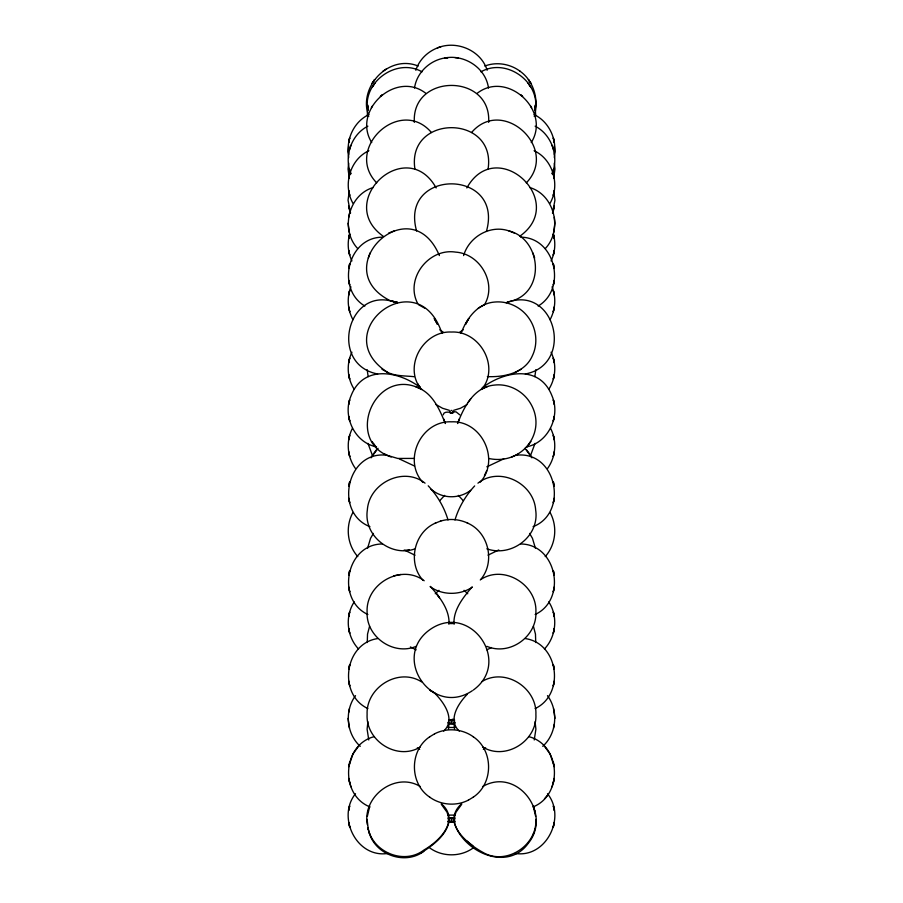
<?xml version="1.0" encoding="UTF-8"?>
<svg xmlns="http://www.w3.org/2000/svg" width="903" height="903" viewBox="0 0 903 903"><rect width="100%" height="100%" fill="white"/><g stroke="black" fill="none" stroke-linecap="round" stroke-linejoin="round"><path stroke-width="1.35" d="M535.761 115.765L534.903 105.324M453.927 722.705L454.57 729.229M454.232 722.502L454.232 723.901C454.875 723.066 452.877 724.262 454.232 722.885M535.897 819.382C537.195 845.716 505.736 866.101 482.71 852.251C466.445 843.425 441.274 821.922 461.67 803.693M448.768 623.849L448.768 622.506L448.881 623.691M449.073 622.923C449.118 608.69 439.287 596.646 430.392 586.397M535.739 642.53L535.468 634.109L533.436 626.298M488.647 122.356C491.661 73.12 411.339 73.12 414.353 122.356M535.818 369.745L534.847 376.641M367.103 104.951C367.047 78.572 398.629 58.356 422.073 71.834M454.119 623.691L454.232 622.506L454.232 623.849M368.097 105.324L367.239 115.765M348.682 145.801L348.061 151.681L348.682 157.562M348.682 163.127L348.061 169.03L349.201 177.507M349.201 191.718L348.061 200.195L350.511 213.198L348.682 206.098L349.687 210.749M554.318 154.413C556.959 138.712 548.697 121.431 534.102 114.602M554.318 157.562L554.939 151.681L554.318 145.801M357.78 248.652C340.138 230.096 348.231 194.98 373.199 187.542M360.263 746.341C346.267 733.733 344.348 710.706 355.511 695.637M542.737 746.341C556.733 733.733 558.652 710.706 547.489 695.637M420.29 786.524C395.367 771.365 362.013 796.514 367.34 824.653M534.937 110.335L535.727 105.719M448.396 821.753L448.396 818.152M453.927 818.829L455.925 812.26L461.67 804.336M454.39 820.579L454.04 821.38M453.927 821.425C461.817 851.213 507.08 872.783 528.244 843.346C552.568 813.784 516.979 766.455 482.541 786.603M367.34 816.402L369.564 807.056M449.073 821.425C446.048 836.122 432.187 845.851 420.29 853.38M488.038 169.324C496.876 113.801 406.124 113.801 414.962 169.324M367.916 721.711L367.103 729.15L368.763 739.986M448.43 729.229L449.073 722.705M453.78 820.613L453.362 821.256M535.039 443.384L530.738 454.977M545.22 248.652C562.862 230.096 554.769 194.98 529.801 187.542M367.871 126.183C351.098 134.649 343.817 156.693 350.917 173.839L349.461 169.358M348.682 217.341L349.461 213.401M348.682 712.501L349.461 708.562M553.539 169.358L552.083 173.839C559.183 156.693 551.902 134.649 535.129 126.183M553.539 232.985L554.939 223.188L554.318 217.352M553.539 728.145L554.318 724.206M553.799 177.507L554.939 169.03L554.318 163.127M367.532 548.403L370.546 538.323L373.436 533.391M553.799 177.372L554.318 174.945L553.81 177.27M414.511 88.099C416.734 71.664 431.657 58.65 448.023 57.623L444.581 57.995M348.682 194.303L349.19 191.978M349.687 233.979L348.682 238.629L349.687 233.979C347.136 242.862 347.915 252.626 351.933 260.944M374.282 736.622C342.293 744.738 339.393 794.753 369.937 806.921M533.063 806.921C563.528 794.742 560.808 744.727 528.718 736.622M439.389 255.583C410.493 186.91 325.475 268.36 390.525 300.868M349.687 762.008L348.682 766.658L352.949 753.96L358.536 746.262M553.313 783.093L554.318 778.454L552.083 786.784M367.566 107.626L367.758 106.791M452.053 410.481L450.947 410.481M480.294 482.146C500.454 459.672 481.671 420.335 451.5 421.825C421.249 420.358 402.309 459.977 422.92 482.45M448.656 821.233L448.825 820.635L448.396 821.617M425.065 483.173C403.539 466.027 369.079 483.15 367.34 510.003C363.378 535.423 390.265 557.241 414.488 549.035M448.464 722.445C448.87 719.002 448.475 719.194 451.782 720.255C453.588 723.8 448.52 724.341 448.633 722.626M534.237 739.986L535.897 729.15L535.084 721.711M454.04 818.536C449.265 814.766 451.545 826.505 454.401 820.466M369.146 807.372L369.564 805.973M533.436 833.932L533.854 832.532M368.018 811.21L368.3 810.273M534.7 829.631L534.982 828.694M534.249 116.431C539.102 100.391 534.068 81.044 520.015 71.213M350.917 145.293L349.461 149.774M454.977 519.993C458.724 507.305 465.666 495.566 474.673 485.927M350.917 286.815C346.707 297.403 347.508 309.695 352.949 319.696M552.489 213.198L554.939 200.195L553.799 191.718M369.564 626.298L367.532 634.109L367.261 642.53M454.175 623.352L454.423 622.777L453.927 623.725M368.345 258.01L370.061 252.975M415.854 70.265C419.432 58.785 429.433 49.925 440.924 46.775M457.855 422.988C464.086 406.384 474.572 386.766 494.528 385.073C507.734 383.504 521.2 389.994 528.819 400.785C549.126 429.738 523.198 465.959 488.794 458.476M486.424 231.326C504.348 168.274 398.968 167.902 416.599 231.01M457.561 423.541L459.446 418.732M454.367 722.626C453.893 722.908 454.412 724.737 451.41 723.642M454.604 818.152L454.604 821.617M453.893 821.233L454.322 820.703M450.066 411.858L450.078 412.829L451.5 413.292L454.457 411.745L456.196 411.949L459.808 414.872M461.049 333.365C466.659 318.443 477.563 303.239 494.855 302.031C508.084 300.812 521.471 307.336 528.944 318.274C536.551 329.042 538.109 343.84 532.364 355.782C524.835 373.041 504.438 377.352 487.394 376.596M352.441 428.338C345.838 440.969 347.158 457.065 355.511 468.589M352.949 512.475C345.262 526.336 347.136 544.769 357.78 556.587M550.051 203.288C560.323 185.318 553.212 159.526 534.102 150.711M351.933 352.215C346.255 363.898 347.181 378.425 354.224 389.328M551.067 260.944C555.085 252.626 555.876 242.851 553.313 233.979L554.318 238.629L553.313 233.979M550.051 319.696C555.492 309.695 556.293 297.403 552.083 286.815M484.459 475.463L486.683 470.802M463.611 255.583C469.323 235.897 492.304 223.334 511.47 231.924M531.269 142.55C551.338 110.527 507.034 69.791 477.077 93.393M371.065 457.832L378.041 448.306M448.204 723.077L448.396 722.637M466.84 187.937C496.673 134.4 568.856 201.504 519.733 236.27M450.1 412.694L449.807 411.971M453.611 412.028L453.069 412.727L452.934 411.824L452.9 412.694M425.923 93.393C395.965 69.791 351.662 110.527 371.731 142.55M371.381 107.852L372.397 106.001M482.834 388.008C499.438 365.196 479.166 330.622 451.5 332.033C423.846 330.622 403.562 365.184 420.166 388.008M484.493 304.74C497.226 283.226 480.136 253.698 455.631 252.118C428.643 247.851 404.702 278.779 417.694 303.521M451.782 821.199L450.405 822.227L448.768 820.929M454.232 820.929L452.595 822.204L451.218 821.143M354.224 601.895C344.833 616.207 346.741 636.559 358.536 648.964M548.776 389.328C555.819 378.425 556.745 363.898 551.067 352.215M547.489 468.589C555.842 457.065 557.162 440.969 550.559 428.338M355.511 793.714C336.492 817.204 356.775 858.493 387.963 853.414M451.41 818.457C452.459 816.177 454.243 819.766 454.807 818.028M480.294 579.997C495.758 562.434 488.805 531.844 467.144 522.916M468.059 402.591L470.768 398.708M376.28 450.01L372.104 455.71M526.72 447.267L528.808 444.423M528.898 444.287L530.896 441.567M454.107 723.1C449.073 726.26 451.24 716.214 453.949 720.12M448.193 818.028L448.825 818.728L450.936 817.791L452.053 819.676L450.699 822.17L448.61 820.567M545.22 556.587C555.864 544.769 557.738 526.336 550.051 512.475M544.464 648.964C556.259 636.559 558.167 616.207 548.776 601.895M448.836 818.818L448.193 817.904M544.464 798.85L547.489 795.193M448.96 818.536L450.439 817.689L451.568 818.4M454.277 820.906L454.604 821.753M472.055 586.984C463.487 597.131 453.803 608.961 453.927 622.923M448.193 822.001L449.254 821.335L448.599 820.466M454.807 817.904L454.028 818.705M439.863 500.544L444.648 495.386M467.302 694.238C458.543 703.223 447.233 720.03 459.311 731.08M448.193 821.877L448.678 820.703M451.568 723.698L449.976 724.116L448.768 722.885M471.558 132.515C502.948 95.752 559.454 148.871 526.28 182.88M443.689 731.08C456.117 719.533 443.813 702.263 434.67 693.154M443.192 414.872C443.554 410.707 450.495 412.727 449.389 412.028M435.246 593.768L438.937 590.314M449.107 821.279L448.825 821.267M429.76 736.769C409.319 750.325 409.319 783.612 429.76 797.168M473.24 797.168C493.681 783.612 493.681 750.325 473.24 736.769M453.193 411.971L451.76 413.213M473.24 690.118C512.746 661.639 469.537 601.443 429.76 629.741C390.818 657.644 432.266 717.58 472.269 690.75M418.202 66.054C388.629 53.875 357.588 87.343 368.751 116.431M451.827 720.097L453.701 720.063M463.239 329.809L459.435 332.417M538.143 306.049C567.118 288.892 555.368 237.444 520.771 237.184M470.666 490.329C459.932 498.546 444.411 498.975 433.406 491.04M449.299 720.063L451.173 720.097M382.782 71.348L386.179 69.057M477.935 483.173C499.461 466.027 533.921 483.15 535.66 510.003C539.746 536.359 511.425 557.602 486.841 548.81M434.557 733.846C446.793 727.479 462.325 728.766 473.432 736.882M429.568 797.056C440.675 805.183 456.207 806.458 468.443 800.103M466.919 404.634L460.44 408.269L453.611 410.346M482.157 387.805C504.179 371.133 539.892 364.202 552.083 396.101C560.684 416.148 548.426 442.707 526.46 446.872M483.331 749.309L485.679 747.865M429.568 736.882L434.704 733.755M468.296 800.193L473.432 797.056M473.432 847.793C460.722 857.161 442.278 857.161 429.568 847.793M448.972 818.705L449.051 818.66M423.8 851.337C405.097 865.458 375.366 854.927 369.146 832.532M435.856 522.916C414.082 531.89 407.197 562.727 422.92 580.234M484.414 304.729L478.33 308.115M514.924 372.679L517.588 371.201M518.322 370.772L521.02 369.282M472.269 587.21C459.762 595.483 442.436 595.427 430.189 586.724M451.613 623.521L453.261 623.567M481.051 579.354C504.156 564.398 537.059 584.873 535.897 611.862C537.15 636.513 509.755 656.165 486.841 646.334M368.898 114.602C354.303 121.431 346.041 138.712 348.682 154.413M368.898 150.711C349.788 159.526 342.677 185.318 352.949 203.288M533.063 526.686C568.958 512.78 556.575 451.365 517.329 455.135M535.129 614.503C567.321 599.615 557.016 544.193 520.771 543.99M535.129 708.562C565.278 694.475 558.765 643.365 525.332 638.59M488.004 555.153L498.749 549.961M486.852 466.817L503.739 458.882M486.852 649.844L491.458 647.53M449.739 623.567L451.421 623.544M448.351 722.772L448.972 722.739L448.181 722.818M419.985 747.21C397.015 760.89 365.67 740.731 367.103 714.42C365.907 687.533 398.426 667.103 421.622 681.878M480.927 71.834C504.371 58.356 535.953 78.572 535.897 104.951M512.994 300.665C545.909 289.953 540.942 238.753 508.773 230.852M482.1 681.472C505.319 667.43 537.048 687.894 535.897 714.42C537.341 740.878 505.68 761.026 482.71 747.041M481.017 389.464L484.166 388.064M484.414 387.94L487.541 386.54M511.809 456.997L514.924 455.597M515.184 455.473L518.322 454.074M449.186 821.199L448.52 821.493L448.701 820.872M424.196 580.764C401.338 563.427 365.794 583.71 367.103 611.862C365.817 636.705 393.482 656.142 416.407 646.255M394.227 230.852L388.583 233.121M440.359 521.178C449.367 518.277 459.334 519.18 467.856 523.198M435.144 523.198L440.845 520.986M506.177 302.787C555.277 283.531 575.256 364.327 525.332 374M437.402 47.915C456.342 39.992 481.039 50.252 487.146 70.265M484.798 66.054C496.515 61.517 510.263 63.876 520.218 71.348M507.147 302.212L511.832 300.97M454.807 821.877L453.746 821.29L454.807 822.001M377.668 638.59C344.235 643.365 337.722 694.475 367.871 708.562M451.997 412.615L451.003 412.615M393.821 575.798L396.902 575.211M397.636 575.064L400.887 574.455M445.281 57.916C464.684 54.293 485.927 68.052 488.489 88.099M405.379 550.322L409.33 549.769M454.977 815.104L448.023 815.104M454.886 727.479L448.114 727.479M382.229 237.184C347.632 237.444 335.882 288.892 364.857 306.049M414.488 458.419L397.726 458.442L388.076 455.597M382.229 543.99C345.984 544.193 335.679 599.615 367.871 614.503M414.184 376.698C404.544 375.637 394.013 376.416 385.412 371.201M385.671 455.135C346.425 451.365 334.042 512.78 369.937 526.686M515.037 853.414C546.225 858.493 566.508 817.204 547.489 793.714M454.977 57.623L458.419 57.995M449.389 410.346L442.56 408.269L435.686 404.375M451.24 413.213L450.145 412.366M391.857 301.15L397.207 302.279M377.668 374C327.473 364.293 348.061 282.91 397.173 303.036M376.54 446.872C354.574 442.707 342.316 416.148 350.917 396.101C362.871 364.654 398.178 370.851 420.042 387.319M391.676 301.117L397.478 302.358M391.868 301.184L397.241 302.482M454.819 722.818L454.096 722.648L454.649 722.772M418.586 387.94C374.418 367.623 343.874 441.33 391.191 456.997M453.746 720.142L454.423 719.465L454.536 722.445M441.951 333.365C417.908 259.827 325.182 332.936 388.076 372.679M512.091 232.184L514.417 233.121M453.814 821.132L454.344 821.233M399.261 458.893L414.545 466.038M404.251 549.983L414.996 555.21M418.834 388.064C433 394.114 439.603 409.691 445.145 422.988M384.678 454.074L387.816 455.473M415.459 386.54L421.983 389.464M410.391 646.954L416.148 649.855M424.67 308.115L418.586 304.729M381.98 369.282L384.678 370.772M443.565 332.417L439.761 329.809M417.321 747.876L419.669 749.309M430.979 489.336L432.763 490.51M383.267 236.27C334.144 201.504 406.327 134.4 436.16 187.937M466.445 840.659L472.89 845.874M458.352 495.386L463.137 500.544M464.063 590.314L467.754 593.768M524.959 448.306L531.935 457.832M428.214 485.814C437.266 495.465 444.265 507.249 448.023 519.993M431.442 132.515C400.052 95.752 343.546 148.871 376.72 182.88M441.33 803.693C460.428 820.319 439.434 841.111 424.004 849.983C404.092 865.401 372.115 852.116 368.018 827.52M544.464 746.262L550.051 753.96L554.318 766.658L553.313 762.008M441.33 804.336L447.075 812.26L449.073 818.829M449.638 821.256L449.344 820.793M530.896 455.71L526.72 450.01M372.104 441.567L374.102 444.287M374.192 444.423L376.28 447.267M448.96 723.111C449.525 724.432 448.712 722.727 448.768 723.901L448.768 722.502M437.413 594.851L439.501 597.775L435.844 592.661M420.538 388.109L417.694 383.933L420.448 387.997M529.564 533.391L532.454 538.323L535.468 548.403M454.604 722.637L454.796 723.077M530.603 106.001L531.619 107.852M449.073 623.725L448.577 622.777L448.825 623.352M372.262 454.977L367.961 443.384M449.446 821.019L449.22 820.601M443.554 418.732L445.439 423.541M532.939 252.975L534.655 258.01M349.687 783.093L348.682 778.454L350.917 786.784M553.539 149.774L552.083 145.293M534.7 810.273L534.982 811.21M367.103 819.382L368.3 829.631M533.436 805.973L533.854 807.372M533.436 807.056L535.66 816.402M368.018 828.694L369.564 833.932M535.242 106.791L535.434 107.626M553.81 191.978L554.318 194.303M349.19 177.27L348.682 174.945L349.201 177.372M368.153 376.641L367.182 369.745M553.539 708.562L554.939 718.359M349.461 232.985L348.061 223.188M349.461 728.145L348.061 718.359M367.273 105.719L368.063 110.335M454.232 719.68L454.186 720.368L454.232 719.68M454.344 818.457L454.232 819.134L454.344 818.457M349.461 174.99L348.682 178.715L349.687 174.053L349.461 174.99M349.461 264.76L348.682 268.507L349.687 263.845L349.461 264.76M349.461 612.923L348.682 616.67L349.687 612.008L349.461 612.923M349.461 806.785L348.682 810.51L349.687 805.848L349.461 806.785M554.318 190.556L553.313 195.217L554.318 190.556M554.318 280.336L553.313 284.998L554.318 280.336M554.318 628.499L553.313 633.161L554.318 628.499M554.318 822.34L553.313 827.001L554.318 822.34M349.461 138.904L348.682 142.584L349.687 137.933L349.461 138.904M349.461 400.763L348.682 404.454L349.687 399.803L349.461 400.661M349.461 436.273L348.682 439.975L349.687 435.314L349.461 436.273M554.318 416.294L553.313 420.945L554.318 416.294M554.318 451.805L553.313 456.466L554.318 451.805M349.461 291.5L348.682 295.157L349.687 290.506L349.461 291.5M349.461 571.599L348.682 575.256L349.687 570.606L349.461 571.599M554.318 306.975L553.313 311.637L554.318 306.975M554.318 587.074L553.313 591.725L554.318 587.074M349.687 358.152L348.682 362.78L349.687 358.152M349.687 481.739L348.682 486.367L349.687 481.739M349.461 665.759L348.682 669.36L349.687 664.721L349.461 665.759M554.318 206.098L553.313 210.749L554.318 206.098M554.318 250.413L553.313 255.052L554.318 250.413M553.539 378.097L553.313 379.181L554.318 374.542L553.539 378.097M553.539 501.684L553.313 502.768L554.318 498.129L553.539 501.684M554.318 681.155L553.313 685.795L554.318 681.155M468.702 318.612L465.508 324.358L468.702 318.612M372.51 82.828L372.025 83.584L374.61 79.577L372.51 82.828M373.176 85.672L372.397 86.902L374.813 83.234L373.176 85.672M380.434 96.294L381.822 95.165L380.434 96.294M434.704 693.075L430.189 690.355L434.704 693.075M522.566 96.294L521.178 95.165L522.566 96.294M529.824 85.672L528.187 83.234L530.603 86.902L529.824 85.672M530.49 82.828L528.39 79.577L530.975 83.584L530.49 82.828M437.492 324.358L434.298 318.612L437.492 324.358M553.539 612.923L553.313 612.008L554.318 616.67L553.539 612.923M349.687 633.161L348.682 628.499L349.687 633.161M553.539 264.76L553.313 263.845L554.318 268.507L553.539 264.76M349.687 284.998L348.682 280.336L349.687 284.998M448.825 819.123L448.656 818.457L448.768 819.134M553.539 174.99L553.313 174.053L554.318 178.715L553.539 174.99M349.687 195.217L348.682 190.556L349.687 195.217M553.539 806.785L553.313 805.848L554.318 810.51L553.539 806.785M349.687 827.001L348.682 822.34L349.687 827.001M553.539 400.763L553.313 399.803L554.318 404.454L553.539 400.661M553.539 436.273L553.313 435.314L554.318 439.975L553.539 436.273M349.687 420.945L348.682 416.294L349.687 420.945M349.687 456.466L348.682 451.805L349.687 456.466M553.539 138.904L553.313 137.933L554.318 142.584L553.539 138.904M553.539 291.5L553.313 290.506L554.318 295.157L553.539 291.5M553.539 571.599L553.313 570.606L554.318 575.256L553.539 571.599M349.687 311.637L348.682 306.975L349.687 311.637M349.687 591.725L348.682 587.074L349.687 591.725M553.539 665.759L553.313 664.721L554.318 669.36L553.539 665.759M349.687 255.052L348.682 250.413L349.687 255.052M349.687 685.795L348.682 681.155L349.687 685.795M554.318 362.78L553.313 358.152L554.318 362.78M554.318 486.367L553.313 481.739L554.318 486.367M349.461 378.097L348.682 374.542L349.687 379.181L349.461 378.097M349.461 501.684L348.682 498.129L349.687 502.768L349.461 501.684M448.881 720.47L448.768 719.68L448.814 720.368"/></g></svg>
